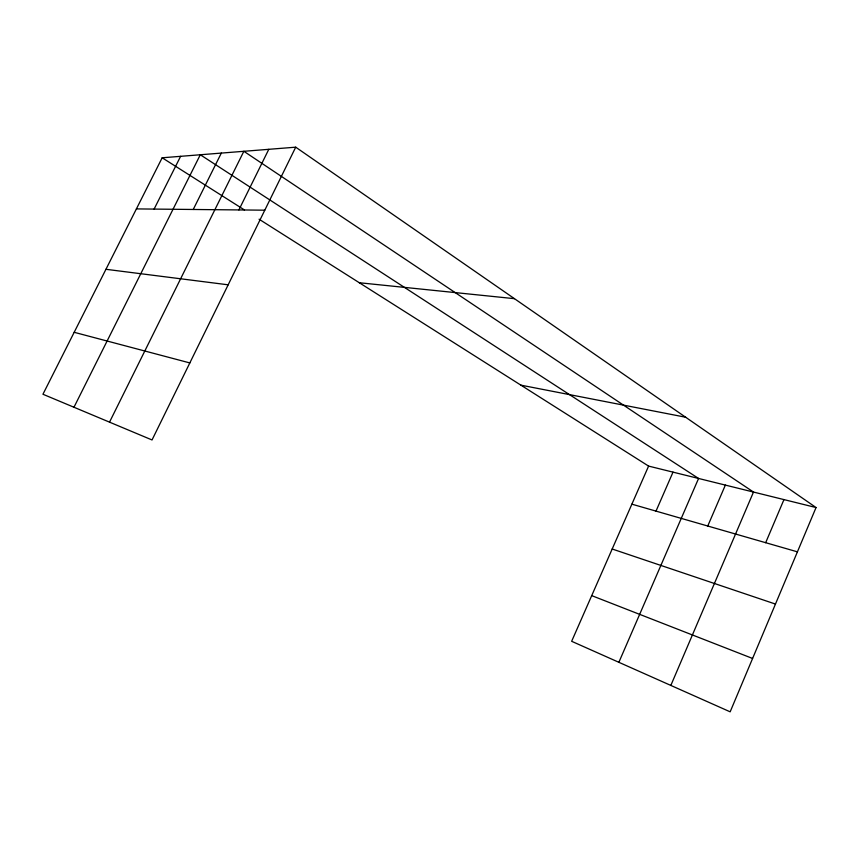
<?xml version="1.0" encoding="UTF-8"?>
<svg xmlns="http://www.w3.org/2000/svg" width="859" height="859" viewBox="0 0 859 859"><rect width="100%" height="100%" fill="white"/><g stroke="black" fill="none" stroke-linecap="round" stroke-linejoin="round"><path stroke-width="1.29" d="M816.05 507.54L730.161 711.821L571.654 641.297L648.599 466.093L816.05 507.54L295.711 147.179L162.168 157.788L42.95 394.249L152.032 439.958L295.711 147.179M765.67 542.695L783.956 499.594M670.836 685.428L753.493 492.046L243.849 151.291L109.522 422.145M707.752 526.019L725.372 485.088M618.867 662.31L698.571 478.463L200.297 154.76L73.971 407.252M655.997 511.116L673.016 472.128M238.888 209.929L268.792 149.316M193.232 209.467L221.321 153.085M154.115 209.081L180.615 156.317M136.388 208.909L264.787 210.187M359.309 282.74L514.466 298.674M105.947 269.296L228.161 284.812M520.898 385.154L685.643 417.227M74.185 332.304L189.828 362.928M631.88 504.169L797.42 551.843M612.188 549.008L775.462 604.07M591.711 595.631L752.591 658.466M162.168 157.788L244.493 209.972M259.074 219.206L648.599 466.093"/></g></svg>
